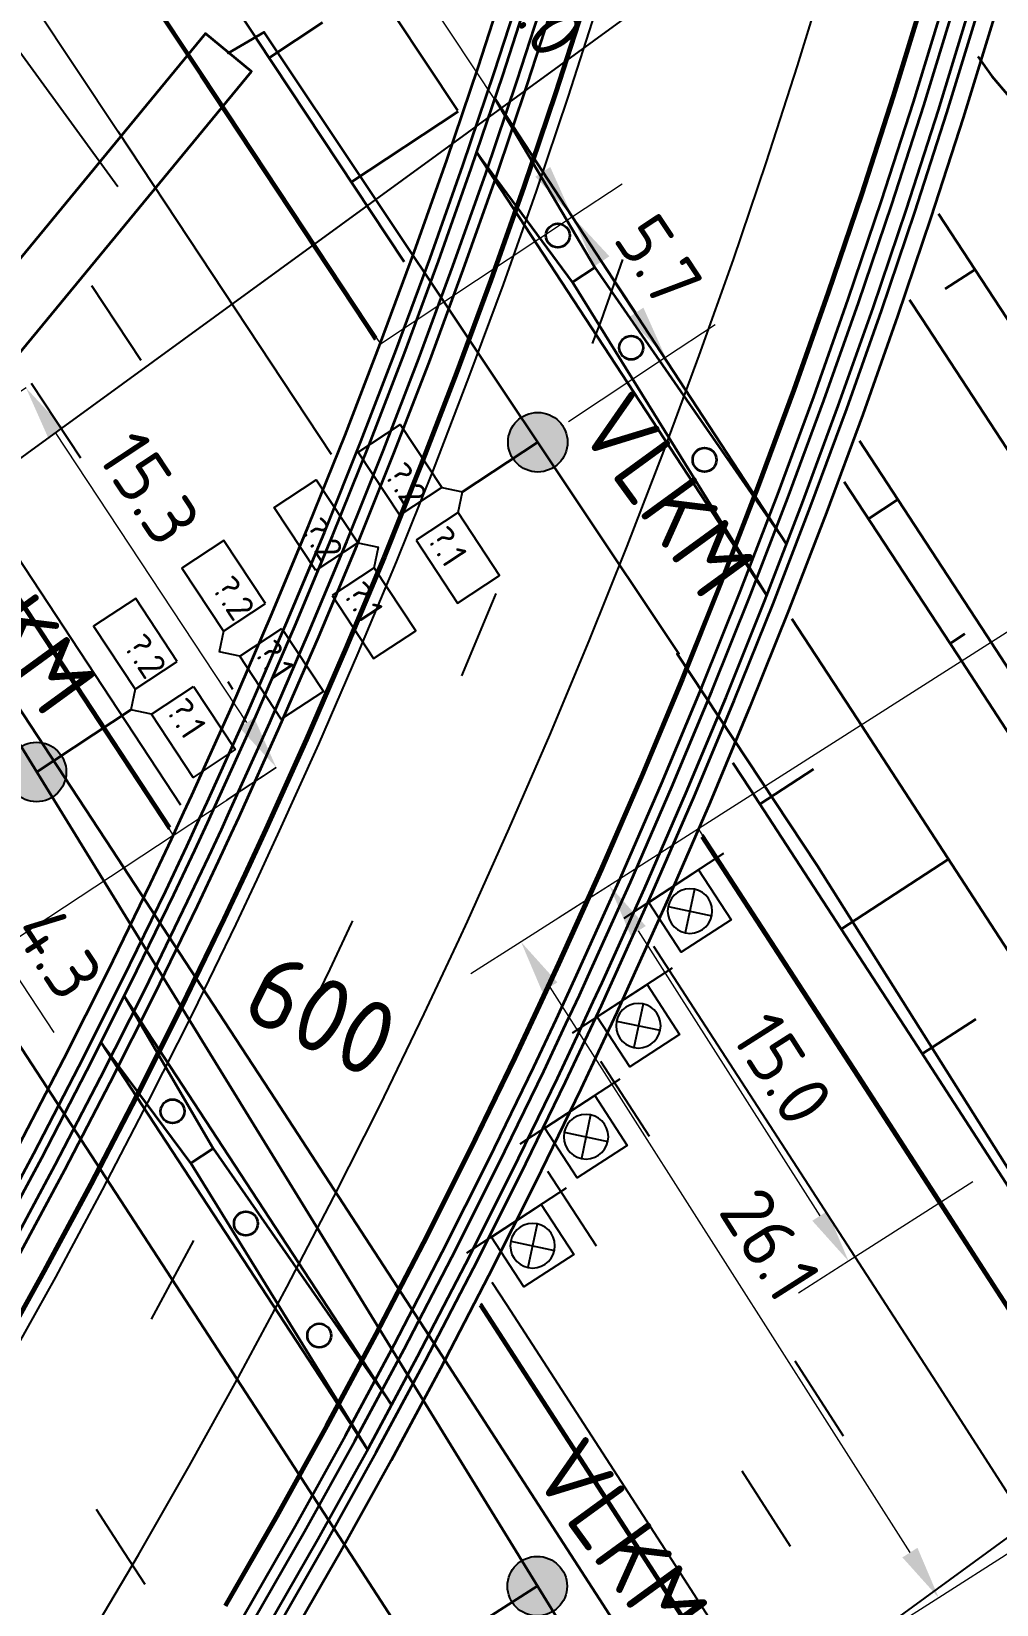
# Model space of a CAD drawing. Header units: metres. Extents: x 134219 to 139178, y 438661 to 444352.
# Drawn here: x 135626.2 to 135658.6, y 442839.8 to 442892.6 of the extents above; entities that cross this region are included whole.
import ezdxf
from ezdxf.enums import TextEntityAlignment as Align

# ---------------------------------------------------------------- set-up
doc = ezdxf.new("R2010")
doc.units = ezdxf.units.M
doc.linetypes.add('13strp', pattern=[4, 1, -3])
doc.linetypes.add('39strp', pattern=[12, 3, -9])
doc.layers.get('DEFPOINTS').update_dxf_attribs({"color": 193})
for name, color, linetype, lineweight in [('N-WE-KL-DATA-S', 10, 'Continuous', 25), ('N-WE-KL-DATA-T18', 1, 'Continuous', 18), ('N-WE-KL-DATA-T25', 7, 'Continuous', 25), ('N-WE-KL-ET_HULPSTUK_MOF-S', 10, 'Continuous', 25), ('N-WE-KL-ET_LS_HULPSTUK_MOF-T18', 10, 'Continuous', 18), ('N-WE-KL-ET_LS_HULPSTUK_MOF-T25', 7, 'Continuous', 25), ('N-WE-KL-ET_LS_OV_KABEL-G', 10, 'KL-LS-OV-N', 35), ('N-WE-KL-ET_LS_OV_KABEL-M', 7, 'Continuous', 18), ('N-WE-KL-ET_MANTELBUIS-G', 10, 'Continuous', 35), ('N-WE-KL-MONITORING-T18', 1, 'Continuous', 25), ('N-WE-VW-VS-S', 160, 'Continuous', 25), ('N-WE-VW-VS-T18', 10, 'Continuous', 18), ('N-WE-VW-VS-T25', 7, 'Continuous', 25), ('Utd-geleiderail-nw', 8, 'glm a2ee v014$0$f2m40080', 35), ('Utd-ondergr-nw', 8, '13strp', 35), ('X-XX-AL-AANPIJLING-S', 7, 'Continuous', 25)]:
    doc.layers.add(name, color=color, linetype=linetype, lineweight=lineweight)
doc.layers.add('N-WE-KL-MONITORING-T25', color=2, linetype='Continuous')
doc.layers.add('Utd-weg-nw', color=8, linetype='Continuous')
doc.styles.add('alm a2ee v011$0$Iso-rtw', font='NLCS-ISO.ttf')
doc.styles.add('ISO18', font='NLCS-ISO.ttf')
doc.styles.add('ISO25', font='NLCS-ISO.ttf')
doc.styles.add('NLCS-ISO', font='NLCS-ISO.ttf')
doc.styles.add('NLCS_18', font='NLCS-ISO.ttf', dxfattribs={"height": 1.8})
doc.linetypes.add('glm a2ee v014$0$f2m40080', pattern='A,2,-1,[160,RTW.shx,S=0.5,R=0,X=0,Y=0],-1', length=4)
doc.linetypes.add('KL-LS-OV-N', pattern='A,4,-1,[103,NLCS.SHX,S=0.75,R=0,X=0,Y=0],-1,4,-1.5,["0V",Standard,S=1,R=0,X=0,Y=-0.5],-3', length=14.5)
doc.dimstyles.new('NLCS_t18_pijl_Dimension_l3_h1', dxfattribs={"dimtxt": 1.8, "dimasz": 1.8, "dimexe": 2, "dimexo": 2, "dimgap": 0.7, "dimtad": 1, "dimdec": 1, "dimzin": 0, "dimdsep": 46, "dimtxsty": 'NLCS_18', "dimcen": 2.5, "dimdle": 2, "dimclrd": 256, "dimclre": 256, "dimclrt": 256, "dimadec": 1, "dimazin": 0, "dimtfac": 1, "dimtdec": 1, "dimtofl": 0, "dimtmove": 1, "dimatfit": 0, "dimfxl": 0, "dimtolj": 1, "dimtzin": 0, "dimlwd": 18, "dimlwe": 18, "dimarcsym": 0})

# ---------------------------------------------------------------- blocks, each defined once
blk = doc.blocks.new('SVW-TDI_HULP_DETECTIELUS-SO')
blk.add_line((0.5, 0.5), (0, 0))
at = {"color": 0, "linetype": 'ByBlock'}
blk.add_lwpolyline([(0.5, 2.192), (3.038, 2.192), (3.038, 0.5), (0.5, 0.5)], close=True, dxfattribs=at)
at = {"layer": 'N-WE-VW-VS-T18', "linetype": 'ByBlock', "style": 'NLCS-ISO', "flags": 1}
for tag, p in [('OMSCHRIJVING_LEGENDA', (7.741, -6.192)), ('NABIJ_PORTAAL', (7.741, -9.976)), ('LOCATIE', (7.741, -13.761)), ('RIJSTROKEN', (7.741, -17.545)), ('OVERIGE_OPMERKING(EN)_1', (7.741, -21.33)), ('OVERIGE_OPMERKING(EN)_2', (7.741, -25.114))]:
    blk.add_attdef(tag, p, '', height=1.8, dxfattribs=at)
at = {"layer": 'N-WE-VW-VS-T25', "linetype": 'ByBlock', "style": 'NLCS-ISO'}
blk.add_attdef('LUSNUMMER', text='', height=1.8, dxfattribs=at).set_placement((2.264, 1.346), align=Align.MIDDLE)
blk = doc.blocks.new('SKL-DATA_SIGNAALGEVER_DYNAMISCH-SO')
blk.add_line((0, 2), (0, -2))
blk.add_lwpolyline([(0, -1), (0, 1), (-2, 1), (-2, -1)], close=True)
for points in [[(-0.47, -0.53), (-1.53, 0.53)], [(-0.47, 0.53), (-1.53, -0.53)]]:
    blk.add_lwpolyline(points)
blk.add_circle((-1, 0), 0.75)
at = {"layer": 'N-WE-KL-DATA-T18', "linetype": 'ByBlock', "style": 'NLCS-ISO', "flags": 1}
for tag, p in [('LEVERANCIER', (0, -6.431)), ('BEHOREND_BIJ_PORTAAL_(CONSTRUCTIENUMMER)', (0, -10.215)), ('LOCATIE', (0, -14)), ('TYPE_SIGNAALGEVER', (0, -17.784)), ('PB-ADRES', (0, -21.569)), ('RIJSTROOK_(1,2,3,ETC.)', (0, -25.353)), ('BPS-CODERING', (0, -29.138)), ('OVERIGE_OPMERKING(EN)_1', (0, -32.922)), ('OVERIGE_OPMERKING(EN)_2', (0, -36.707))]:
    blk.add_attdef(tag, p, '', height=1.8, dxfattribs=at)
at = {"layer": 'N-WE-KL-DATA-T25', "linetype": 'ByBlock', "style": 'NLCS-ISO'}
blk.add_attdef('OMSCHRIJVING_T.B.V._LEGENDA', (0, 4.715), '', height=2.5, dxfattribs=at)
blk = doc.blocks.new('SKL-ET_HULP_VERGROTELUSKOPPELMOF-SO')
at = {"ltscale": 10}
h = blk.add_hatch(color=256, dxfattribs=at)
edge = h.paths.add_edge_path()
edge.add_arc((0, 0), 1, 0, 360)
blk.add_circle((0, 0), 1)
at = {"layer": 'N-WE-KL-ET_LS_HULPSTUK_MOF-T18', "style": 'NLCS-ISO', "flags": 1}
for tag, p in [('OMSCHRIJVING_LEGENDA', (0, -8.431)), ('CONSTRUCTIENUMMER', (0, -12.215)), ('LOCATIE', (0, -16)), ('AANTAL_LUSPAREN', (0, -19.784)), ('POSITIE_X', (0, -23.569)), ('POSITIE_Y', (0, -27.353)), ('OVERIGE_OPMERKING(EN)_1', (0, -31.138)), ('OVERIGE_OPMERKING(EN)_2', (0, -34.922))]:
    blk.add_attdef(tag, p, '', height=1.8, dxfattribs=at)
at = {"layer": 'N-WE-KL-ET_LS_HULPSTUK_MOF-T25', "style": 'NLCS-ISO'}
blk.add_attdef('SOORT_MOF', (0, 2.715), '', height=2.25, dxfattribs=at)
blk = doc.blocks.new('*D225')
at = {"layer": 'DEFPOINTS', "color": 0, "transparency": 16777216}
for p in [(135638.325, 442895.558), (135638.325, 442895.558), (135644.381, 442886.412)]:
    blk.add_point(p, dxfattribs=at)
at = {"layer": 'N-WE-KL-ET_LS_OV_KABEL-M', "lineweight": 18, "transparency": 16777216}
for p, q in [((135638.325, 442895.558), (135639.992, 442896.662)), ((135644.381, 442886.412), (135646.048, 442887.516))]:
    blk.add_line(p, q, dxfattribs=at)
at = {"layer": 'N-WE-KL-ET_LS_OV_KABEL-M', "linetype": 'Continuous', "lineweight": 18, "transparency": 16777216}
blk.add_line((135643.387, 442887.913), (135639.319, 442894.057), dxfattribs=at)
at = {"layer": 'N-WE-KL-ET_LS_OV_KABEL-M', "transparency": 16777216}
for points in [[(135639.569, 442894.223), (135639.068, 442893.891), (135638.325, 442895.558)], [(135643.637, 442888.078), (135643.137, 442887.747), (135644.381, 442886.412)]]:
    blk.add_solid(points, dxfattribs=at)
at = {"layer": 'N-WE-KL-ET_LS_OV_KABEL-M', "transparency": 16777216, "insert": (135643.205, 442893.485), "char_height": 1.8, "attachment_point": 5, "rotation": 303.5105, "style": 'NLCS_18'}
blk.add_mtext('\\A1;11.0', dxfattribs=at)
blk = doc.blocks.new('*D229')
at = {"layer": 'DEFPOINTS', "color": 0, "transparency": 16777216}
for p in [(135644.381, 442886.412), (135647.511, 442881.685), (135647.511, 442881.685)]:
    blk.add_point(p, dxfattribs=at)
at = {"layer": 'N-WE-KL-ET_LS_OV_KABEL-M', "lineweight": 18, "transparency": 16777216}
for p, q in [((135644.381, 442886.412), (135646.048, 442887.516)), ((135647.511, 442881.685), (135649.178, 442882.789))]:
    blk.add_line(p, q, dxfattribs=at)
at = {"layer": 'N-WE-KL-ET_LS_OV_KABEL-M', "linetype": 'Continuous', "lineweight": 18, "transparency": 16777216}
blk.add_line((135645.375, 442884.911), (135646.517, 442883.186), dxfattribs=at)
at = {"layer": 'N-WE-KL-ET_LS_OV_KABEL-M', "transparency": 16777216}
for points in [[(135645.625, 442885.077), (135645.124, 442884.745), (135644.381, 442886.412)], [(135646.767, 442883.352), (135646.267, 442883.02), (135647.511, 442881.685)]]:
    blk.add_solid(points, dxfattribs=at)
at = {"layer": 'N-WE-KL-ET_LS_OV_KABEL-M', "transparency": 16777216, "insert": (135647.28, 442884.932), "char_height": 1.8, "attachment_point": 5, "rotation": 303.5105, "style": 'NLCS_18'}
blk.add_mtext('\\A1;5.7', dxfattribs=at)
blk = doc.blocks.new('*D231')
at = {"layer": 'DEFPOINTS', "color": 0, "transparency": 16777216}
for p in [(135619.474, 442863.196), (135619.474, 442863.196), (135621.839, 442859.609)]:
    blk.add_point(p, dxfattribs=at)
at = {"layer": 'N-WE-KL-ET_LS_OV_KABEL-M', "linetype": 'Continuous', "lineweight": 18, "transparency": 16777216}
for p, q in [((135618.483, 442864.698), (135617.492, 442866.201)), ((135621.839, 442859.609), (135619.474, 442863.196)), ((135620.656, 442861.402), (135624.606, 442862.587)), ((135624.606, 442862.587), (135626.962, 442859.014)), ((135622.83, 442858.106), (135623.821, 442856.603))]:
    blk.add_line(p, q, dxfattribs=at)
at = {"layer": 'N-WE-KL-ET_LS_OV_KABEL-M', "lineweight": 18, "transparency": 16777216}
for p, q in [((135619.474, 442863.196), (135621.143, 442864.297)), ((135621.839, 442859.609), (135623.509, 442860.71))]:
    blk.add_line(p, q, dxfattribs=at)
at = {"layer": 'N-WE-KL-ET_LS_OV_KABEL-M', "transparency": 16777216}
for points in [[(135618.733, 442864.863), (135618.232, 442864.533), (135619.474, 442863.196)], [(135623.08, 442858.271), (135622.579, 442857.941), (135621.839, 442859.609)]]:
    blk.add_solid(points, dxfattribs=at)
at = {"layer": 'N-WE-KL-ET_LS_OV_KABEL-M', "transparency": 16777216, "insert": (135627.12, 442861.682), "char_height": 1.8, "attachment_point": 5, "rotation": 303.4022, "style": 'NLCS_18'}
blk.add_mtext('\\A1;4.3', dxfattribs=at)
blk = doc.blocks.new('*D243')
at = {"layer": 'DEFPOINTS', "color": 0, "transparency": 16777216}
for p in [(135645.626, 442863.943), (135653.659, 442851.331), (135653.659, 442851.331)]:
    blk.add_point(p, dxfattribs=at)
at = {"layer": 'N-WE-KL-ET_LS_OV_KABEL-M', "lineweight": 18, "transparency": 16777216}
for p, q in [((135645.626, 442863.943), (135643.939, 442862.869)), ((135653.659, 442851.331), (135651.972, 442850.256))]:
    blk.add_line(p, q, dxfattribs=at)
at = {"layer": 'N-WE-KL-ET_LS_OV_KABEL-M', "linetype": 'Continuous', "lineweight": 18, "transparency": 16777216}
blk.add_line((135646.593, 442862.425), (135652.692, 442852.849), dxfattribs=at)
at = {"layer": 'N-WE-KL-ET_LS_OV_KABEL-M', "transparency": 16777216}
for points in [[(135646.846, 442862.586), (135646.34, 442862.264), (135645.626, 442863.943)], [(135652.945, 442853.01), (135652.439, 442852.688), (135653.659, 442851.331)]]:
    blk.add_solid(points, dxfattribs=at)
at = {"layer": 'N-WE-KL-ET_LS_OV_KABEL-M', "transparency": 16777216, "insert": (135651.44, 442857.793), "char_height": 1.8, "attachment_point": 5, "rotation": 302.4936, "style": 'NLCS_18'}
blk.add_mtext('\\A1;15.0', dxfattribs=at)
blk = doc.blocks.new('*D244')
at = {"layer": 'DEFPOINTS', "color": 0, "transparency": 16777216}
for p in [(135642.657, 442862.052), (135656.686, 442840.025), (135656.686, 442840.025)]:
    blk.add_point(p, dxfattribs=at)
at = {"layer": 'N-WE-KL-ET_LS_OV_KABEL-M', "lineweight": 18, "transparency": 16777216}
for p, q in [((135642.657, 442862.052), (135640.97, 442860.978)), ((135656.686, 442840.025), (135654.999, 442838.951))]:
    blk.add_line(p, q, dxfattribs=at)
at = {"layer": 'N-WE-KL-ET_LS_OV_KABEL-M', "linetype": 'Continuous', "lineweight": 18, "transparency": 16777216}
blk.add_line((135643.624, 442860.534), (135655.719, 442841.544), dxfattribs=at)
at = {"layer": 'N-WE-KL-ET_LS_OV_KABEL-M', "transparency": 16777216}
for points in [[(135643.877, 442860.695), (135643.371, 442860.373), (135642.657, 442862.052)], [(135655.972, 442841.705), (135655.466, 442841.382), (135656.686, 442840.025)]]:
    blk.add_solid(points, dxfattribs=at)
at = {"layer": 'N-WE-KL-ET_LS_OV_KABEL-M', "transparency": 16777216, "insert": (135651.021, 442851.898), "char_height": 1.8, "attachment_point": 5, "rotation": 302.4936, "style": 'NLCS_18'}
blk.add_mtext('\\A1;26.1', dxfattribs=at)
blk = doc.blocks.new('*D399')
at = {"layer": 'DEFPOINTS', "color": 0, "transparency": 16777216}
for p in [(135626.03, 442880.658), (135626.03, 442880.658), (135634.434, 442867.914)]:
    blk.add_point(p, dxfattribs=at)
at = {"layer": 'N-WE-KL-ET_LS_OV_KABEL-M', "lineweight": 18, "transparency": 16777216}
for p, q in [((135626.03, 442880.658), (135624.361, 442879.557)), ((135634.434, 442867.914), (135632.764, 442866.813))]:
    blk.add_line(p, q, dxfattribs=at)
at = {"layer": 'N-WE-KL-ET_LS_OV_KABEL-M', "linetype": 'Continuous', "lineweight": 18, "transparency": 16777216}
blk.add_line((135633.443, 442869.417), (135627.021, 442879.155), dxfattribs=at)
at = {"layer": 'N-WE-KL-ET_LS_OV_KABEL-M', "transparency": 16777216}
for points in [[(135627.272, 442879.32), (135626.771, 442878.99), (135626.03, 442880.658)], [(135633.693, 442869.582), (135633.193, 442869.252), (135634.434, 442867.914)]]:
    blk.add_solid(points, dxfattribs=at)
at = {"layer": 'N-WE-KL-ET_LS_OV_KABEL-M', "transparency": 16777216, "insert": (135630.169, 442877.288), "char_height": 1.8, "attachment_point": 5, "rotation": 303.4022, "style": 'NLCS_18'}
blk.add_mtext('\\A1;15.3', dxfattribs=at)

msp = doc.modelspace()

# ---------------------------------------------------------------- linework, layer by layer
at = {"layer": 'N-WE-KL-ET_LS_OV_KABEL-G', "flags": 128}
for points, elevation in [([(135733.309, 442813.497), (135706.578, 442803.962), (135701.459, 442805.303), (135689.108, 442829.303), (135683.914, 442840.564), (135678.162, 442850.688), (135671.56, 442847.976), (135664.834, 442845.215), (135661.824, 442850.005), (135661.81, 442850.014), (135652.605, 442864.617), (135647.903, 442871.728), (135647.956, 442871.737), (135634.026, 442892.607), (135632.821, 442891.901), (135632.836, 442891.923)], 1.124), ([(135620.88, 442877.426), (135620.582, 442877.065), (135623.1, 442873.097), (135808.853, 442571.113)], 1.955)]:
    msp.add_lwpolyline(points, dxfattribs=dict(at, elevation=elevation))
for points in [[(135640.687, 442877.167), (135643.22, 442878.833)], [(135629.552, 442869.842), (135626.384, 442867.758)], [(135636.67, 442836.236), (135643.201, 442840.417)]]:
    msp.add_lwpolyline(points, dxfattribs=at)
at = {"layer": 'N-WE-KL-ET_LS_OV_KABEL-M'}
for points in [[(135637.932, 442882.142), (135644.381, 442886.412)], [(135637.792, 442882.353), (135637.932, 442882.142)], [(135644.256, 442879.53), (135647.511, 442881.685)], [(135671.45, 442880.391), (135648.62, 442865.85)], [(135630.97, 442865.63), (135634.434, 442867.914)], [(135630.835, 442865.834), (135630.97, 442865.63)], [(135648.62, 442865.85), (135642.657, 442862.052)], [(135648.75, 442865.648), (135648.62, 442865.85)], [(135630.97, 442865.63), (135619.45, 442858.033)], [(135663.849, 442844.587), (135656.686, 442840.025)]]:
    msp.add_lwpolyline(points, dxfattribs=at)
at = {"layer": 'N-WE-KL-ET_LS_OV_KABEL-M', "elevation": 1.481}
msp.add_lwpolyline([(135657.837, 442853.992), (135653.659, 442851.331)], dxfattribs=at)
at = {"layer": 'N-WE-KL-ET_MANTELBUIS-G', "flags": 128}
msp.add_lwpolyline([(135621.651, 442876.79), (135633.607, 442891.287), (135632.064, 442892.56), (135620.108, 442878.063)], close=True, dxfattribs=at)
at = {"layer": 'Utd-geleiderail-nw', "linetype": 'Continuous', "flags": 128}
for points in [[(135579.222, 442928.136), (135584.859, 442919.885), (135590.475, 442911.621), (135596.071, 442903.342), (135601.646, 442895.05), (135607.2, 442886.743), (135612.733, 442878.423), (135618.246, 442870.089), (135623.737, 442861.741), (135629.208, 442853.38), (135634.658, 442845.005), (135640.087, 442836.616), (135645.495, 442828.213), (135650.882, 442819.798), (135651.782, 442818.383), (135656.248, 442811.368), (135661.593, 442802.926), (135666.916, 442794.47), (135672.219, 442786.001), (135677.468, 442777.57), (135677.5, 442777.518), (135682.775, 442769.022), (135688.05, 442760.527)], [(135589.982, 442923.377), (135595.607, 442915.099), (135601.212, 442906.808), (135606.795, 442898.503), (135612.358, 442890.183), (135617.9, 442881.85), (135623.421, 442873.503), (135628.921, 442865.142), (135634.401, 442856.768), (135639.859, 442848.38), (135645.296, 442839.978), (135650.713, 442831.563), (135656.108, 442823.134), (135657.013, 442821.712), (135661.482, 442814.691), (135666.835, 442806.236), (135672.167, 442797.766), (135677.478, 442789.284), (135682.733, 442780.844), (135682.767, 442780.788), (135688.042, 442772.293)], [(135625.449, 442851.655), (135627.012, 442854.564), (135628.535, 442857.495), (135630.017, 442860.446), (135631.459, 442863.421), (135632.165, 442864.916), (135632.591, 442865.831), (135632.855, 442866.405), (135634.215, 442869.42), (135635.531, 442872.45), (135636.805, 442875.497), (135638.036, 442878.562), (135639.224, 442881.643), (135640.37, 442884.741), (135641.472, 442887.854), (135642.532, 442890.983), (135643.547, 442894.125)], [(135633.648, 442839.229), (135635.383, 442842.253), (135637.077, 442845.302), (135638.727, 442848.373), (135640.335, 442851.467), (135641.899, 442854.583), (135643.417, 442857.714), (135644.165, 442859.298), (135644.615, 442860.265), (135644.903, 442860.89), (135646.331, 442864.057), (135647.721, 442867.255), (135649.065, 442870.472), (135650.365, 442873.708), (135651.62, 442876.961), (135652.829, 442880.231), (135653.993, 442883.518), (135655.111, 442886.821), (135656.183, 442890.139), (135657.209, 442893.471)]]:
    msp.add_lwpolyline(points, dxfattribs=at)
at = {"layer": 'Utd-ondergr-nw', "linetype": 'Continuous'}
for p, q in [((135651.573, 442875.408), (135641.781, 442890.372)), ((135645.136, 442884.697), (135641.781, 442890.372)), ((135650.908, 442873.684), (135641.17, 442888.567)), ((135644.383, 442884.204), (135641.17, 442888.567)), ((135645.136, 442884.697), (135644.383, 442884.204)), ((135645.136, 442884.697), (135651.573, 442875.408)), ((135650.908, 442873.684), (135644.383, 442884.204)), ((135629.33, 442860.225), (135638.308, 442846.504)), ((135632.317, 442855.111), (135629.335, 442860.219)), ((135628.552, 442858.675), (135637.499, 442845.001)), ((135631.564, 442854.618), (135628.552, 442858.675)), ((135632.317, 442855.111), (135631.564, 442854.618)), ((135632.317, 442855.111), (135638.308, 442846.504)), ((135637.499, 442845.001), (135631.564, 442854.618))]:
    msp.add_line(p, q, dxfattribs=at)
at = {"layer": 'Utd-ondergr-nw', "linetype": 'Continuous', "flags": 128}
for points in [[(135614.936, 442928.199), (135620.573, 442919.86), (135626.189, 442911.506), (135631.785, 442903.138), (135637.359, 442894.756), (135640.521, 442889.976)], [(135611.377, 442925.787), (135617.008, 442917.456), (135622.618, 442909.111), (135628.207, 442900.752), (135633.776, 442892.38), (135638.732, 442884.887)], [(135591.619, 442924.492), (135597.246, 442916.21), (135602.853, 442907.915), (135608.44, 442899.605), (135614.005, 442891.282), (135619.55, 442882.944), (135625.074, 442874.593), (135630.577, 442866.228), (135630.835, 442865.834)], [(135591.676, 442924.531), (135597.304, 442916.249), (135602.912, 442907.954), (135608.498, 442899.644), (135614.064, 442891.321), (135619.608, 442882.983), (135625.132, 442874.632), (135630.635, 442866.267), (135630.87, 442865.908)], [(135609.514, 442924.525), (135615.142, 442916.198), (135620.749, 442907.858), (135626.335, 442899.504), (135631.9, 442891.136), (135637.445, 442882.754), (135637.762, 442882.272)], [(135609.572, 442924.564), (135615.2, 442916.238), (135620.807, 442907.897), (135626.393, 442899.543), (135631.959, 442891.175), (135637.503, 442882.792), (135637.792, 442882.353)], [(135624.734, 442852.046), (135626.292, 442854.945), (135627.809, 442857.865), (135629.286, 442860.807), (135630.724, 442863.773), (135631.428, 442865.263), (135631.851, 442866.174), (135632.113, 442866.742), (135633.47, 442869.75), (135634.781, 442872.769), (135636.051, 442875.806), (135637.278, 442878.86), (135638.462, 442881.931), (135639.604, 442885.018), (135640.702, 442888.121), (135641.758, 442891.238), (135642.77, 442894.37), (135643.738, 442897.516), (135644.663, 442900.675), (135645.544, 442903.847), (135646.38, 442907.03), (135646.835, 442908.861)], [(135624.997, 442851.902), (135626.557, 442854.805), (135628.076, 442857.729), (135629.555, 442860.674), (135630.995, 442863.644), (135631.699, 442865.135), (135632.123, 442866.048), (135632.386, 442866.618), (135633.744, 442869.629), (135635.057, 442872.652), (135636.328, 442875.692), (135637.557, 442878.75), (135638.743, 442881.825), (135639.886, 442884.916), (135640.986, 442888.023), (135642.043, 442891.144), (135643.056, 442894.28), (135644.026, 442897.43), (135644.952, 442900.593), (135645.834, 442903.768), (135646.671, 442906.956), (135647.126, 442908.789)], [(135625.788, 442855.211), (135627.302, 442858.125), (135628.775, 442861.059), (135630.21, 442864.019), (135630.911, 442865.504), (135631.334, 442866.413), (135631.595, 442866.979), (135632.949, 442869.981), (135634.257, 442872.993), (135635.523, 442876.022), (135636.747, 442879.069), (135637.929, 442882.133), (135639.068, 442885.212), (135640.164, 442888.308), (135641.217, 442891.418), (135642.226, 442894.542), (135643.192, 442897.68), (135644.115, 442900.832), (135644.994, 442903.995), (135645.828, 442907.171), (135646.281, 442908.998)], [(135625.769, 442851.48), (135627.335, 442854.394), (135628.86, 442857.329), (135630.344, 442860.285), (135631.789, 442863.264), (135632.496, 442864.762), (135632.922, 442865.678), (135633.187, 442866.253), (135634.549, 442869.273), (135635.867, 442872.307), (135637.143, 442875.359), (135638.376, 442878.428), (135639.566, 442881.514), (135640.713, 442884.617), (135641.817, 442887.735), (135642.878, 442890.868), (135643.895, 442894.015), (135644.869, 442897.177), (135645.798, 442900.352), (135646.683, 442903.539), (135647.524, 442906.738), (135647.826, 442907.956)], [(135633.333, 442839.413), (135635.066, 442842.433), (135636.756, 442845.477), (135638.405, 442848.544), (135640.01, 442851.633), (135641.572, 442854.744), (135643.083, 442857.861), (135643.833, 442859.449), (135644.283, 442860.416), (135644.579, 442861.058), (135645.998, 442864.205), (135647.385, 442867.398), (135648.728, 442870.611), (135650.026, 442873.842), (135651.278, 442877.09), (135652.486, 442880.356), (135653.648, 442883.637), (135654.765, 442886.935), (135655.836, 442890.249), (135656.86, 442893.576), (135657.651, 442896.277)], [(135634.093, 442838.97), (135635.832, 442842), (135637.529, 442845.055), (135639.183, 442848.132), (135640.793, 442851.232), (135642.361, 442854.355), (135643.877, 442857.481), (135644.63, 442859.076), (135645.081, 442860.047), (135645.379, 442860.693), (135646.803, 442863.849), (135648.194, 442867.053), (135649.542, 442870.277), (135650.844, 442873.519), (135652.102, 442876.779), (135653.314, 442880.056), (135654.48, 442883.349), (135655.6, 442886.659), (135656.675, 442889.984), (135657.703, 442893.323), (135658.331, 442895.468)], [(135634.353, 442838.819), (135636.094, 442841.853), (135637.792, 442844.911), (135639.448, 442847.992), (135641.061, 442851.096), (135642.631, 442854.222), (135644.147, 442857.351), (135644.901, 442858.948), (135645.354, 442859.921), (135645.652, 442860.568), (135647.077, 442863.728), (135648.47, 442866.936), (135649.819, 442870.163), (135651.124, 442873.409), (135652.382, 442876.673), (135653.596, 442879.954), (135654.763, 442883.251), (135655.885, 442886.564), (135656.961, 442889.894), (135657.99, 442893.237), (135658.619, 442895.384)], [(135659.166, 442895.224), (135658.536, 442893.073), (135657.504, 442889.722), (135656.426, 442886.385), (135655.302, 442883.065), (135654.132, 442879.76), (135652.916, 442876.472), (135651.654, 442873.2), (135650.347, 442869.947), (135648.995, 442866.712), (135647.598, 442863.497), (135646.171, 442860.332), (135645.871, 442859.681), (135645.418, 442858.706), (135644.662, 442857.105), (135643.142, 442853.97), (135641.568, 442850.837), (135639.952, 442847.726), (135638.292, 442844.638), (135636.59, 442841.573), (135634.845, 442838.531)], [(135625.003, 442848.114), (135626.616, 442851.017), (135628.188, 442853.943), (135629.72, 442856.89), (135631.21, 442859.858), (135632.659, 442862.846), (135633.369, 442864.352), (135633.797, 442865.272), (135634.066, 442865.855), (135635.431, 442868.882), (135636.755, 442871.928), (135638.035, 442874.993), (135639.273, 442878.075), (135640.469, 442881.173), (135641.621, 442884.288), (135642.729, 442887.419), (135643.794, 442890.565), (135644.816, 442893.725)], [(135625.064, 442848.079), (135626.677, 442850.983), (135628.25, 442853.91), (135629.782, 442856.858), (135631.273, 442859.827), (135632.722, 442862.816), (135633.433, 442864.322), (135633.861, 442865.242), (135634.13, 442865.825), (135635.495, 442868.854), (135636.819, 442871.901), (135638.1, 442874.966), (135639.339, 442878.049), (135640.534, 442881.149), (135641.686, 442884.264), (135642.795, 442887.396), (135643.861, 442890.543), (135644.882, 442893.704)], [(135632.698, 442839.783), (135634.426, 442842.794), (135636.111, 442845.829), (135637.754, 442848.887), (135639.355, 442851.967), (135640.913, 442855.07), (135642.427, 442858.194), (135643.17, 442859.767), (135643.618, 442860.729), (135643.898, 442861.338), (135645.325, 442864.503), (135646.709, 442867.687), (135648.047, 442870.89), (135649.341, 442874.111), (135650.591, 442877.35), (135651.795, 442880.606), (135652.954, 442883.878), (135654.067, 442887.166), (135655.134, 442890.47), (135656.156, 442893.787)], [(135632.758, 442839.748), (135634.486, 442842.76), (135636.173, 442845.795), (135637.816, 442848.854), (135639.417, 442851.936), (135640.976, 442855.039), (135642.491, 442858.163), (135643.234, 442859.738), (135643.681, 442860.7), (135643.962, 442861.309), (135645.389, 442864.474), (135646.773, 442867.659), (135648.112, 442870.863), (135649.406, 442874.085), (135650.656, 442877.325), (135651.861, 442880.582), (135653.02, 442883.855), (135654.133, 442887.144), (135655.201, 442890.449), (135656.223, 442893.767)], [(135635.99, 442892.929), (135634.198, 442891.741)], [(135657.996, 442891.784), (135658.465, 442891.131), (135659.046, 442890.451)], [(135640.543, 442889.942), (135636.956, 442887.571)], [(135656.678, 442886.504), (135658.126, 442884.303), (135663.653, 442875.855), (135669.159, 442867.394), (135674.644, 442858.919), (135679.646, 442850.133), (135685.096, 442841.638), (135690.579, 442833.162), (135695.998, 442824.647), (135701.337, 442816.08), (135706.769, 442807.572), (135712.046, 442799.043), (135712.08, 442798.989), (135717.337, 442790.482), (135722.496, 442781.915), (135727.416, 442773.199), (135733.029, 442764.913), (135738.314, 442756.424), (135743.724, 442748.011), (135748.259, 442741.147)], [(135656.902, 442883.979), (135657.906, 442884.638)], [(135655.704, 442883.618), (135656.12, 442882.986), (135661.643, 442874.544), (135667.146, 442866.087), (135672.628, 442857.617), (135678.088, 442849.134), (135683.527, 442840.636), (135688.945, 442832.125), (135694.342, 442823.601), (135699.717, 442815.063), (135705.071, 442806.512), (135710.369, 442798.001), (135710.403, 442797.947), (135715.678, 442789.452), (135720.953, 442780.956), (135726.228, 442772.461), (135731.503, 442763.965), (135736.778, 442755.469), (135742.053, 442746.974), (135745.515, 442741.397)], [(135654.024, 442878.884), (135658.293, 442872.358), (135663.791, 442863.91), (135669.267, 442855.448), (135674.722, 442846.973), (135680.155, 442838.484), (135685.568, 442829.982), (135690.959, 442821.466), (135696.329, 442812.936), (135701.678, 442804.393), (135706.971, 442795.891), (135707.005, 442795.837), (135712.28, 442787.342), (135717.555, 442778.846), (135722.829, 442770.351), (135728.104, 442761.855), (135733.379, 442753.359), (135738.654, 442744.864), (135742.404, 442738.825)], [(135653.515, 442877.508), (135657.306, 442871.714), (135662.801, 442863.268), (135668.276, 442854.809), (135673.729, 442846.336), (135679.162, 442837.85), (135684.572, 442829.35), (135689.962, 442820.836), (135695.33, 442812.309), (135700.677, 442803.769), (135705.969, 442795.269), (135706.003, 442795.215), (135711.278, 442786.72), (135716.553, 442778.224), (135721.828, 442769.729), (135727.103, 442761.233), (135732.378, 442752.737), (135737.652, 442744.242), (135742.122, 442737.043)], [(135655.318, 442876.906), (135654.331, 442876.26)], [(135651.747, 442872.903), (135653.956, 442869.528), (135659.446, 442861.091), (135664.915, 442852.64), (135670.363, 442844.175), (135675.79, 442835.697), (135681.195, 442827.206), (135686.58, 442818.701)], [(135657.562, 442872.4), (135657.068, 442872.077)], [(135649.776, 442868.062), (135650.355, 442867.178), (135655.839, 442858.75), (135661.302, 442850.308), (135666.744, 442841.853), (135672.165, 442833.384), (135677.565, 442824.901), (135682.944, 442816.405), (135688.301, 442807.896)], [(135652.482, 442867.85), (135650.682, 442866.676)], [(135648.716, 442865.571), (135653.952, 442857.525), (135659.412, 442849.088), (135664.851, 442840.637), (135670.269, 442832.173), (135675.666, 442823.695), (135681.041, 442815.204), (135686.395, 442806.699)], [(135648.75, 442865.648), (135654.01, 442857.563), (135659.471, 442849.126), (135664.91, 442840.675), (135670.328, 442832.211), (135675.725, 442823.733), (135681.1, 442815.241), (135686.455, 442806.737)], [(135657.013, 442864.83), (135653.409, 442862.485)], [(135657.938, 442859.463), (135656.135, 442858.293)], [(135641.272, 442849.838), (135641.52, 442849.457), (135646.96, 442841.052), (135652.379, 442832.632), (135657.777, 442824.199), (135663.154, 442815.752), (135668.51, 442807.293), (135673.844, 442798.819), (135679.157, 442790.333), (135684.416, 442781.887)], [(135641.309, 442849.909), (135641.579, 442849.496), (135647.019, 442841.09), (135652.438, 442832.67), (135657.836, 442824.237), (135663.213, 442815.79), (135668.569, 442807.33), (135673.903, 442798.856), (135679.217, 442790.37), (135684.475, 442781.924)]]:
    msp.add_lwpolyline(points, dxfattribs=at)
at = {"layer": 'Utd-ondergr-nw', "linetype": 'Continuous'}
for centre in [(135643.894, 442885.773), (135646.358, 442882.008), (135648.822, 442878.242), (135630.952, 442856.363), (135633.416, 442852.597), (135635.88, 442848.832)]:
    msp.add_circle(centre, 0.4, dxfattribs=at)
at = {"layer": 'Utd-weg-nw', "linetype": '39strp', "flags": 128}
for points in [[(135460.794, 443118.345), (135462.781, 443115.768), (135468.887, 443107.808), (135474.974, 443099.833), (135481.04, 443091.843), (135487.087, 443083.837), (135493.113, 443075.817), (135499.12, 443067.781), (135505.106, 443059.731), (135511.072, 443051.665), (135517.018, 443043.585), (135522.944, 443035.489), (135528.85, 443027.379), (135534.735, 443019.254), (135540.6, 443011.115), (135546.444, 443002.961), (135552.268, 442994.792), (135558.072, 442986.609), (135563.855, 442978.411), (135569.618, 442970.199), (135575.36, 442961.972), (135581.082, 442953.731), (135586.782, 442945.476), (135592.463, 442937.207), (135598.122, 442928.923), (135603.761, 442920.625), (135609.379, 442912.314), (135614.977, 442903.988), (135620.553, 442895.648), (135626.109, 442887.294), (135631.643, 442878.927), (135634.624, 442874.395)], [(135458.855, 443115.128), (135460.007, 443113.635), (135466.108, 443105.682), (135472.189, 443097.713), (135478.25, 443089.73), (135484.291, 443081.731), (135490.313, 443073.718), (135496.314, 443065.689), (135502.295, 443057.646), (135508.256, 443049.587), (135514.197, 443041.514), (135520.117, 443033.425), (135526.018, 443025.322), (135531.898, 443017.205), (135537.757, 443009.072), (135543.597, 443000.925), (135549.416, 442992.764), (135555.215, 442984.588), (135560.993, 442976.397), (135566.75, 442968.192), (135572.487, 442959.972), (135578.204, 442951.739), (135583.9, 442943.491), (135589.575, 442935.229), (135595.23, 442926.952), (135600.864, 442918.662), (135606.477, 442910.357), (135612.069, 442902.039), (135617.641, 442893.706), (135623.192, 442885.36), (135628.722, 442877), (135632.969, 442870.543)], [(135448.377, 443097.743), (135451.098, 443094.197), (135457.15, 443086.266), (135463.183, 443078.32), (135469.196, 443070.359), (135475.188, 443062.383), (135481.161, 443054.393), (135487.114, 443046.387), (135493.047, 443038.366), (135498.96, 443030.331), (135504.853, 443022.281), (135510.725, 443014.216), (135516.577, 443006.137), (135518.913, 443002.901), (135519.496, 443002.091), (135522.41, 442998.043), (135528.222, 442989.934), (135534.013, 442981.811), (135539.784, 442973.673), (135545.535, 442965.521), (135551.266, 442957.355), (135556.976, 442949.174), (135562.666, 442940.979), (135568.335, 442932.77), (135573.983, 442924.547), (135579.611, 442916.31), (135585.219, 442908.058), (135590.805, 442899.793), (135596.371, 442891.514), (135601.917, 442883.22), (135607.441, 442874.913), (135612.945, 442866.593), (135618.428, 442858.258), (135623.89, 442849.91), (135629.331, 442841.548), (135634.752, 442833.172), (135640.151, 442824.783), (135645.529, 442816.381), (135650.887, 442807.965), (135656.223, 442799.536), (135661.538, 442791.093), (135666.832, 442782.638), (135672.072, 442774.222), (135672.105, 442774.168), (135677.38, 442765.673), (135682.655, 442757.177), (135687.93, 442748.682), (135693.205, 442740.186), (135698.48, 442731.69), (135703.755, 442723.195), (135709.03, 442714.699), (135714.305, 442706.204), (135719.58, 442697.708), (135724.855, 442689.213), (135730.13, 442680.717), (135735.405, 442672.221), (135740.68, 442663.726), (135745.955, 442655.23), (135751.229, 442646.735), (135756.504, 442638.239), (135761.779, 442629.743), (135767.054, 442621.248), (135772.329, 442612.752), (135777.604, 442604.257), (135782.879, 442595.761), (135788.154, 442587.265), (135793.429, 442578.77), (135798.704, 442570.274), (135803.979, 442561.779), (135809.254, 442553.283), (135814.529, 442544.787), (135819.804, 442536.292), (135825.079, 442527.796), (135830.353, 442519.301), (135835.628, 442510.805), (135840.903, 442502.31), (135846.178, 442493.814), (135851.453, 442485.318), (135855.13, 442479.397)], [(135595.361, 442800.745), (135596.915, 442802.444), (135599.164, 442804.961), (135601.379, 442807.51), (135603.558, 442810.089), (135605.7, 442812.699), (135607.807, 442815.337), (135609.876, 442818.005), (135611.909, 442820.701), (135613.903, 442823.426), (135615.86, 442826.177), (135617.778, 442828.956), (135619.657, 442831.761), (135621.498, 442834.591), (135623.298, 442837.448), (135625.059, 442840.328), (135626.78, 442843.233), (135628.46, 442846.162), (135630.1, 442849.113), (135631.698, 442852.088), (135633.255, 442855.084), (135634.77, 442858.101), (135636.243, 442861.139), (135636.965, 442862.67), (135637.401, 442863.605), (135637.674, 442864.197), (135639.062, 442867.275), (135640.407, 442870.372), (135641.709, 442873.487), (135642.968, 442876.62), (135644.183, 442879.77), (135645.354, 442882.937), (135646.481, 442886.12), (135647.563, 442889.318), (135648.602, 442892.531), (135649.595, 442895.758), (135650.544, 442898.998), (135651.447, 442902.251), (135652.305, 442905.517), (135653.118, 442908.794), (135653.885, 442912.082), (135654.607, 442915.38), (135654.756, 442916.091)], [(135645.321, 442858.046), (135648.122, 442853.742), (135653.572, 442845.319), (135659.002, 442836.883), (135664.411, 442828.434), (135669.798, 442819.97), (135675.164, 442811.494), (135680.509, 442803.004), (135685.833, 442794.501), (135691.102, 442786.038), (135691.136, 442785.984), (135696.41, 442777.489), (135701.685, 442768.993), (135706.96, 442760.497), (135712.235, 442752.002), (135717.51, 442743.506), (135722.785, 442735.011), (135728.06, 442726.515), (135733.335, 442718.02), (135738.61, 442709.524), (135743.885, 442701.028), (135749.16, 442692.533), (135754.435, 442684.037), (135759.71, 442675.542), (135764.985, 442667.046), (135770.26, 442658.55), (135775.535, 442650.055), (135780.809, 442641.559), (135786.084, 442633.064), (135791.359, 442624.568), (135796.634, 442616.072), (135801.909, 442607.577), (135807.184, 442599.081), (135812.459, 442590.586), (135817.734, 442582.09), (135823.009, 442573.595), (135828.284, 442565.099), (135833.559, 442556.603), (135838.834, 442548.108), (135844.109, 442539.612), (135849.384, 442531.117), (135854.659, 442522.621), (135859.933, 442514.125), (135865.208, 442505.63), (135870.483, 442497.134), (135875.758, 442488.639)], [(135643.546, 442854.356), (135645.186, 442851.836), (135650.632, 442843.421), (135656.057, 442834.993), (135661.46, 442826.55), (135666.843, 442818.095), (135672.205, 442809.625), (135677.545, 442801.143), (135682.864, 442792.647), (135688.129, 442784.192), (135688.162, 442784.138), (135693.437, 442775.642), (135698.712, 442767.147), (135703.987, 442758.651), (135709.262, 442750.156), (135714.537, 442741.66), (135719.812, 442733.164), (135725.087, 442724.669), (135730.362, 442716.173), (135735.637, 442707.678), (135740.911, 442699.182), (135746.186, 442690.687), (135751.461, 442682.191), (135756.736, 442673.695), (135762.011, 442665.2), (135767.286, 442656.704), (135772.561, 442648.209), (135777.836, 442639.713), (135783.111, 442631.217), (135788.386, 442622.722), (135793.661, 442614.226), (135798.936, 442605.731), (135804.211, 442597.235), (135809.486, 442588.739), (135814.761, 442580.244), (135820.035, 442571.748), (135825.31, 442563.253), (135830.585, 442554.757), (135835.86, 442546.262), (135841.135, 442537.766), (135846.41, 442529.27), (135851.685, 442520.775), (135856.96, 442512.279), (135862.235, 442503.784), (135867.51, 442495.288), (135872.785, 442486.792)]]:
    msp.add_lwpolyline(points, dxfattribs=at)
at = {"layer": 'Utd-weg-nw', "linetype": 'Continuous', "flags": 128}
for points in [[(135592.255, 442924.925), (135597.884, 442916.642), (135603.492, 442908.345), (135609.079, 442900.034), (135614.646, 442891.709), (135620.192, 442883.37), (135625.717, 442875.017), (135631.217, 442866.656)], [(135606.741, 442922.645), (135612.364, 442914.326), (135617.967, 442905.993), (135623.548, 442897.645), (135629.109, 442889.284), (135634.648, 442880.909), (135636.275, 442878.437)], [(135628.058, 442838.524), (135629.804, 442841.47), (135631.508, 442844.441), (135633.171, 442847.435), (135634.793, 442850.452), (135636.372, 442853.491), (135637.909, 442856.552), (135639.403, 442859.634), (135640.136, 442861.187), (135640.577, 442862.135), (135640.854, 442862.736), (135642.262, 442865.858), (135643.627, 442869), (135644.947, 442872.16), (135646.224, 442875.338), (135647.457, 442878.534), (135648.645, 442881.746), (135649.788, 442884.974), (135650.886, 442888.219), (135651.939, 442891.478), (135652.947, 442894.751)], [(135625.413, 442847.882), (135627.028, 442850.792), (135628.604, 442853.723), (135630.138, 442856.676), (135631.631, 442859.65), (135633.083, 442862.644), (135633.795, 442864.153), (135634.224, 442865.075), (135634.493, 442865.658), (135635.861, 442868.692), (135637.187, 442871.744), (135638.47, 442874.814), (135639.711, 442877.902), (135640.908, 442881.007), (135642.063, 442884.128), (135643.173, 442887.265), (135644.241, 442890.417), (135645.264, 442893.584)], [(135647.101, 442861.91), (135651.141, 442855.701), (135656.597, 442847.271), (135662.032, 442838.828), (135667.445, 442830.371), (135672.837, 442821.9), (135678.208, 442813.416), (135683.558, 442804.918)], [(135641.678, 442850.627), (135642.166, 442849.877), (135647.607, 442841.469), (135653.027, 442833.048), (135658.426, 442824.613), (135663.804, 442816.165), (135669.161, 442807.704), (135674.496, 442799.229), (135679.811, 442790.74), (135685.07, 442782.293)]]:
    msp.add_lwpolyline(points, dxfattribs=at)
at = {"layer": 'X-XX-AL-AANPIJLING-S'}
for p, q in [((135853.721, 443044.265), (135611.587, 442867.917)), ((135800.8, 442945.329), (135647.393, 442833.602))]:
    msp.add_line(p, q, dxfattribs=at)
msp.add_lwpolyline([(135629.118, 442887.415), (135611.236, 442911.967), (135811.81, 443058.046)], dxfattribs=at)

# ---------------------------------------------------------------- block references
at = {"layer": 'N-WE-KL-DATA-S', "xscale": -1, "rotation": 303.0528824579987}
for p in [(135647.784, 442863.926), (135646.053, 442860.077), (135644.294, 442856.347), (135642.498, 442852.687)]:
    msp.add_blockref('SKL-DATA_SIGNAALGEVER_DYNAMISCH-SO', p, dxfattribs=at)
at = {"layer": 'N-WE-KL-ET_HULPSTUK_MOF-S'}
ref = msp.add_blockref('SKL-ET_HULP_VERGROTELUSKOPPELMOF-SO', (135643.22, 442878.833), dxfattribs=at)
ref.add_attrib('SOORT_MOF', 'VLKM', (135644.482, 442879.368, -1.504), dxfattribs={"layer": 'N-WE-KL-MONITORING-T25', "height": 2.25, "rotation": 306.066, "style": 'ISO25'})
ref = msp.add_blockref('SKL-ET_HULP_VERGROTELUSKOPPELMOF-SO', (135626.384, 442867.758), dxfattribs=at)
ref.add_attrib('SOORT_MOF', 'VLKM', (135622.367, 442875.436, -1.504), dxfattribs={"layer": 'N-WE-KL-MONITORING-T25', "height": 2.25, "rotation": 306.066, "style": 'ISO25'})
ref = msp.add_blockref('SKL-ET_HULP_VERGROTELUSKOPPELMOF-SO', (135643.201, 442840.417), dxfattribs=at)
ref.add_attrib('SOORT_MOF', 'VLKM', (135642.939, 442844.262, -1.504), dxfattribs={"layer": 'N-WE-KL-MONITORING-T25', "height": 2.25, "rotation": 306.066, "style": 'ISO25'})
at = {"layer": 'N-WE-VW-VS-S'}
ref = msp.add_blockref('SVW-TDI_HULP_DETECTIELUS-SO', (135640.687, 442877.167), dxfattribs=dict(at, rotation=123.3393469314399))
ref.add_attrib('LUSNUMMER', '?.2', dxfattribs={"layer": 'N-WE-KL-MONITORING-T18', "height": 0.9, "rotation": 303.3393, "style": 'ISO18'}).set_placement((135638.789, 442877.415), align=Align.MIDDLE_CENTER)
ref = msp.add_blockref('SVW-TDI_HULP_DETECTIELUS-SO', (135637.868, 442875.312), dxfattribs=dict(at, rotation=123.3393469314399))
ref.add_attrib('LUSNUMMER', '?.2', dxfattribs={"layer": 'N-WE-KL-MONITORING-T18', "height": 0.9, "rotation": 303.3393, "style": 'ISO18'}).set_placement((135635.969, 442875.56), align=Align.MIDDLE_CENTER)
ref = msp.add_blockref('SVW-TDI_HULP_DETECTIELUS-SO', (135640.687, 442877.167), dxfattribs=dict(at, xscale=-1, rotation=123.3393469254274))
ref.add_attrib('LUSNUMMER', '?.1', dxfattribs={"layer": 'N-WE-KL-MONITORING-T18', "height": 0.9, "rotation": 303.3393, "style": 'ISO18'}).set_placement((135640.176, 442875.335), align=Align.MIDDLE_CENTER)
ref = msp.add_blockref('SVW-TDI_HULP_DETECTIELUS-SO', (135632.516, 442871.792), dxfattribs=dict(at, xscale=-1, rotation=303.3393469314286))
ref.add_attrib('LUSNUMMER', '?.2', dxfattribs={"layer": 'N-WE-KL-MONITORING-T18', "height": 0.9, "rotation": 303.3393, "style": 'ISO18'}).set_placement((135632.999, 442873.605), align=Align.MIDDLE_CENTER)
ref = msp.add_blockref('SVW-TDI_HULP_DETECTIELUS-SO', (135637.868, 442875.312), dxfattribs=dict(at, xscale=-1, rotation=123.3393469254274))
ref.add_attrib('LUSNUMMER', '?.1', dxfattribs={"layer": 'N-WE-KL-MONITORING-T18', "height": 0.9, "rotation": 303.3393, "style": 'ISO18'}).set_placement((135637.357, 442873.48), align=Align.MIDDLE_CENTER)
ref = msp.add_blockref('SVW-TDI_HULP_DETECTIELUS-SO', (135629.552, 442869.842), dxfattribs=dict(at, xscale=-1, rotation=303.3393469314286))
ref.add_attrib('LUSNUMMER', '?.2', dxfattribs={"layer": 'N-WE-KL-MONITORING-T18', "height": 0.9, "rotation": 303.3393, "style": 'ISO18'}).set_placement((135630.035, 442871.655), align=Align.MIDDLE_CENTER)
ref = msp.add_blockref('SVW-TDI_HULP_DETECTIELUS-SO', (135632.516, 442871.792), dxfattribs=dict(at, rotation=303.3393469374411))
ref.add_attrib('LUSNUMMER', '?.1', dxfattribs={"layer": 'N-WE-KL-MONITORING-T18', "height": 0.9, "rotation": 303.3393, "style": 'ISO18'}).set_placement((135634.373, 442871.517), align=Align.MIDDLE_CENTER)
ref = msp.add_blockref('SVW-TDI_HULP_DETECTIELUS-SO', (135629.552, 442869.842), dxfattribs=dict(at, rotation=303.3393469374411))
ref.add_attrib('LUSNUMMER', '?.1', dxfattribs={"layer": 'N-WE-KL-MONITORING-T18', "height": 0.9, "rotation": 303.3393, "style": 'ISO18'}).set_placement((135631.409, 442869.567), align=Align.MIDDLE_CENTER)

# ---------------------------------------------------------------- texts
at = {"layer": 'Utd-ondergr-nw', "color": 7, "style": 'alm a2ee v011$0$Iso-rtw'}
msp.add_text('600', height=2.5, rotation=333.7362, dxfattribs=at).set_placement((135633.163, 442859.591))

# ---------------------------------------------------------------- dimensions: what is measured, and where the dimension line sits
at = {"layer": 'N-WE-KL-ET_LS_OV_KABEL-M'}
for base, p1, p2, angle, picture, middle in [((135638.325, 442895.558), (135644.381, 442886.412), (135638.325, 442895.558), 123.5105, '*D225', (135641.871, 442892.602)), ((135626.03, 442880.658), (135634.434, 442867.914), (135626.03, 442880.658), 123.4022, '*D399', (135628.833, 442876.407)), ((135653.659, 442851.331), (135645.626, 442863.943), (135653.659, 442851.331), 302.4936, '*D243', (135650.091, 442856.933))]:
    dim = msp.add_linear_dim(base=base, p1=p1, p2=p2, angle=angle, dimstyle='NLCS_t18_pijl_Dimension_l3_h1', dxfattribs=at)
    dim.commit()
    dim.dimension.update_dxf_attribs({"geometry": picture, "text_midpoint": middle, "dimtype": 161})
for p1, p2, picture, middle in [((135644.381, 442886.412), (135647.511, 442881.685), '*D229', (135647.28, 442884.932)), ((135621.839, 442859.609), (135619.474, 442863.196), '*D231', (135626.327, 442862.884)), ((135642.657, 442862.052), (135656.686, 442840.025), '*D244', (135651.021, 442851.898))]:
    dim = msp.add_aligned_dim(p1=p1, p2=p2, distance=0, dimstyle='NLCS_t18_pijl_Dimension_l3_h1', dxfattribs=at)
    dim.commit()
    dim.dimension.update_dxf_attribs({"geometry": picture, "text_midpoint": middle})

doc.saveas('drawing.dxf')
